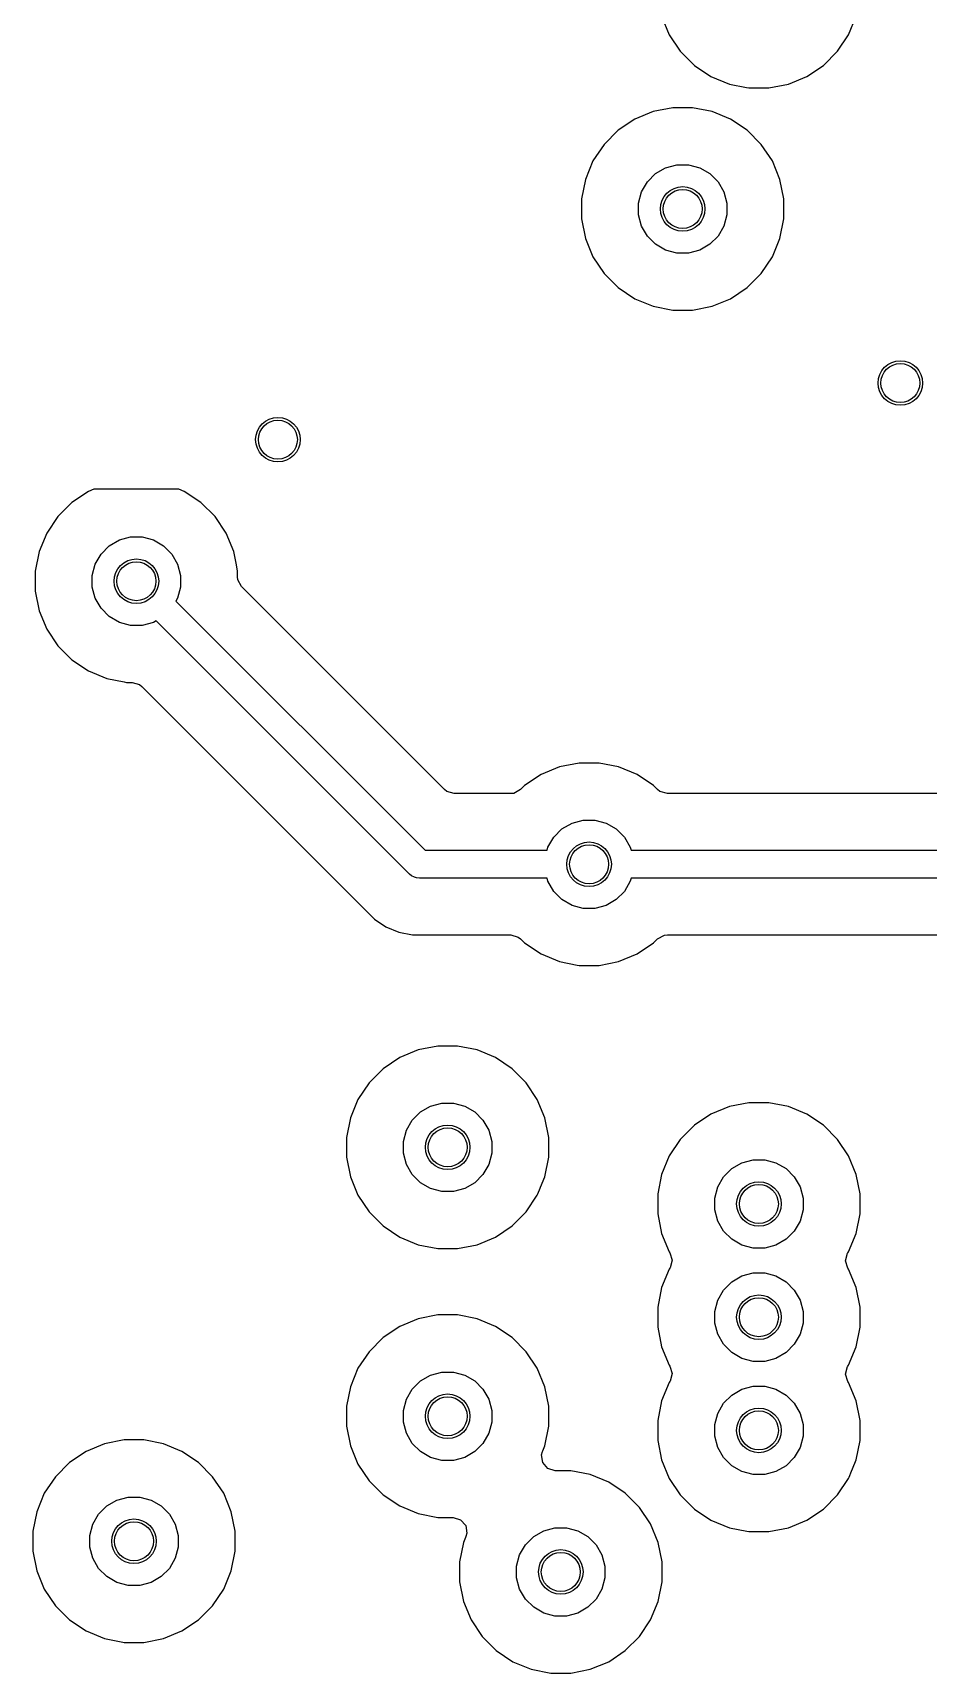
# Model space of a CAD drawing. Extents: x -2.18 to 1.8, y 0.44 to 2.81.
# Drawn here: x -0.587 to -0.27, y 0.859 to 1.439 of the extents above; entities that cross this region are included whole.
import ezdxf

# ---------------------------------------------------------------- set-up
doc = ezdxf.new("R2010")
doc.units = 0
doc.header["$MEASUREMENT"] = 0
doc.layers.add('BLACK', color=7, linetype='CONTINUOUS')

msp = doc.modelspace()

# ---------------------------------------------------------------- linework, layer by layer
at = {"layer": 'BLACK', "linetype": 'CONTINUOUS'}
for p, q in [((-0.36439, 1.44457), (-0.3617, 1.43806)), ((-0.2983, 1.43806), (-0.29561, 1.44457)), ((-0.3617, 1.43806), (-0.3617, 1.43806)), ((-0.3617, 1.43806), (-0.35778, 1.4322)), ((-0.30222, 1.4322), (-0.2983, 1.43806)), ((-0.35778, 1.4322), (-0.35778, 1.4322)), ((-0.35778, 1.4322), (-0.3528, 1.42722)), ((-0.3072, 1.42722), (-0.30222, 1.4322)), ((-0.3528, 1.42722), (-0.3528, 1.42722)), ((-0.3528, 1.42722), (-0.34694, 1.4233)), ((-0.31306, 1.4233), (-0.3072, 1.42722)), ((-0.34694, 1.4233), (-0.34694, 1.4233)), ((-0.34694, 1.4233), (-0.34694, 1.4233)), ((-0.34694, 1.4233), (-0.34043, 1.42061)), ((-0.34043, 1.42061), (-0.33433, 1.41939)), ((-0.32648, 1.41923), (-0.31957, 1.42061)), ((-0.31957, 1.42061), (-0.31306, 1.4233)), ((-0.33433, 1.41939), (-0.33352, 1.41923)), ((-0.33352, 1.41923), (-0.33352, 1.41923)), ((-0.33352, 1.41923), (-0.33352, 1.41923)), ((-0.33352, 1.41923), (-0.32648, 1.41923)), ((-0.32648, 1.41923), (-0.32648, 1.41923)), ((-0.37387, 1.40819), (-0.37973, 1.40428)), ((-0.36736, 1.41089), (-0.37387, 1.40819)), ((-0.37387, 1.40819), (-0.37387, 1.40819)), ((-0.36045, 1.41226), (-0.36736, 1.41089)), ((-0.36736, 1.41089), (-0.36736, 1.41089)), ((-0.35341, 1.41226), (-0.36045, 1.41226)), ((-0.36045, 1.41226), (-0.36045, 1.41226)), ((-0.3465, 1.41089), (-0.35341, 1.41226)), ((-0.35341, 1.41226), (-0.35341, 1.41226)), ((-0.33999, 1.40819), (-0.3465, 1.41089)), ((-0.3465, 1.41089), (-0.3465, 1.41089)), ((-0.33413, 1.40428), (-0.33999, 1.40819)), ((-0.33999, 1.40819), (-0.33999, 1.40819)), ((-0.37973, 1.40428), (-0.38471, 1.3993)), ((-0.37973, 1.40428), (-0.37973, 1.40428)), ((-0.32915, 1.3993), (-0.33413, 1.40428)), ((-0.33413, 1.40428), (-0.33413, 1.40428)), ((-0.38471, 1.3993), (-0.38863, 1.39344)), ((-0.38471, 1.3993), (-0.38471, 1.3993)), ((-0.32523, 1.39344), (-0.32915, 1.3993)), ((-0.32915, 1.3993), (-0.32915, 1.3993)), ((-0.38863, 1.39344), (-0.39132, 1.38693)), ((-0.38863, 1.39344), (-0.38863, 1.39344)), ((-0.36652, 1.38899), (-0.36296, 1.39105)), ((-0.36296, 1.39105), (-0.35898, 1.39211)), ((-0.35898, 1.39211), (-0.35487, 1.39211)), ((-0.35487, 1.39211), (-0.3509, 1.39105)), ((-0.3509, 1.39105), (-0.34734, 1.38899)), ((-0.32254, 1.38693), (-0.32523, 1.39344)), ((-0.32523, 1.39344), (-0.32523, 1.39344)), ((-0.32523, 1.39344), (-0.32523, 1.39344)), ((-0.39132, 1.38693), (-0.3927, 1.38002)), ((-0.39132, 1.38693), (-0.39132, 1.38693)), ((-0.37148, 1.38252), (-0.36942, 1.38608)), ((-0.36942, 1.38608), (-0.36652, 1.38899)), ((-0.34734, 1.38899), (-0.34444, 1.38608)), ((-0.34444, 1.38608), (-0.34238, 1.38252)), ((-0.32116, 1.38002), (-0.32254, 1.38693)), ((-0.3927, 1.38002), (-0.3927, 1.37297)), ((-0.37254, 1.37855), (-0.37148, 1.38252)), ((-0.34238, 1.38252), (-0.34132, 1.37855)), ((-0.32116, 1.37297), (-0.32116, 1.38002)), ((-0.37254, 1.37444), (-0.37254, 1.37855)), ((-0.37148, 1.37047), (-0.37254, 1.37444)), ((-0.34132, 1.37444), (-0.34238, 1.37047)), ((-0.34132, 1.37855), (-0.34132, 1.37444)), ((-0.3927, 1.37297), (-0.39132, 1.36606)), ((-0.36942, 1.36691), (-0.37148, 1.37047)), ((-0.34238, 1.37047), (-0.34444, 1.36691)), ((-0.32254, 1.36606), (-0.32116, 1.37297)), ((-0.39132, 1.36606), (-0.39132, 1.36606)), ((-0.39132, 1.36606), (-0.38863, 1.35955)), ((-0.36652, 1.364), (-0.36942, 1.36691)), ((-0.36296, 1.36195), (-0.36652, 1.364)), ((-0.35898, 1.36088), (-0.36296, 1.36195)), ((-0.3509, 1.36195), (-0.35487, 1.36088)), ((-0.34734, 1.364), (-0.3509, 1.36195)), ((-0.34444, 1.36691), (-0.34734, 1.364)), ((-0.32523, 1.35955), (-0.32254, 1.36606)), ((-0.38863, 1.35955), (-0.38863, 1.35955)), ((-0.38863, 1.35955), (-0.38471, 1.3537)), ((-0.35487, 1.36088), (-0.35898, 1.36088)), ((-0.32915, 1.3537), (-0.32523, 1.35955)), ((-0.38471, 1.3537), (-0.38471, 1.3537)), ((-0.38471, 1.3537), (-0.37973, 1.34871)), ((-0.33413, 1.34871), (-0.32915, 1.3537)), ((-0.37973, 1.34871), (-0.37973, 1.34871)), ((-0.37973, 1.34871), (-0.37387, 1.3448)), ((-0.37387, 1.3448), (-0.37387, 1.3448)), ((-0.37387, 1.3448), (-0.37387, 1.3448)), ((-0.37387, 1.3448), (-0.36736, 1.3421)), ((-0.3465, 1.3421), (-0.33999, 1.3448)), ((-0.33999, 1.3448), (-0.33413, 1.34871)), ((-0.36736, 1.3421), (-0.36045, 1.34073)), ((-0.36045, 1.34073), (-0.36045, 1.34073)), ((-0.36045, 1.34073), (-0.36045, 1.34073)), ((-0.36045, 1.34073), (-0.35341, 1.34073)), ((-0.35341, 1.34073), (-0.3465, 1.3421)), ((-0.35341, 1.34073), (-0.35341, 1.34073)), ((-0.56694, 1.2767), (-0.5728, 1.27278)), ((-0.565, 1.2775), (-0.56694, 1.2767)), ((-0.56694, 1.2767), (-0.56694, 1.2767)), ((-0.535, 1.2775), (-0.565, 1.2775)), ((-0.53306, 1.2767), (-0.535, 1.2775)), ((-0.5272, 1.27278), (-0.53306, 1.2767)), ((-0.53306, 1.2767), (-0.53306, 1.2767)), ((-0.5728, 1.27278), (-0.57778, 1.2678)), ((-0.5728, 1.27278), (-0.5728, 1.27278)), ((-0.52222, 1.2678), (-0.5272, 1.27278)), ((-0.5272, 1.27278), (-0.5272, 1.27278)), ((-0.57778, 1.2678), (-0.5817, 1.26194)), ((-0.57778, 1.2678), (-0.57778, 1.2678)), ((-0.5183, 1.26194), (-0.52222, 1.2678)), ((-0.52222, 1.2678), (-0.52222, 1.2678)), ((-0.5817, 1.26194), (-0.58439, 1.25543)), ((-0.5817, 1.26194), (-0.5817, 1.26194)), ((-0.56249, 1.25459), (-0.55959, 1.25749)), ((-0.55959, 1.25749), (-0.55603, 1.25955)), ((-0.55603, 1.25955), (-0.55206, 1.26061)), ((-0.55206, 1.26061), (-0.54794, 1.26061)), ((-0.54794, 1.26061), (-0.54397, 1.25955)), ((-0.54397, 1.25955), (-0.54041, 1.25749)), ((-0.54041, 1.25749), (-0.53751, 1.25459)), ((-0.51561, 1.25543), (-0.5183, 1.26194)), ((-0.5183, 1.26194), (-0.5183, 1.26194)), ((-0.5183, 1.26194), (-0.5183, 1.26194)), ((-0.58439, 1.25543), (-0.58577, 1.24852)), ((-0.58439, 1.25543), (-0.58439, 1.25543)), ((-0.56455, 1.25103), (-0.56249, 1.25459)), ((-0.53751, 1.25459), (-0.53545, 1.25103)), ((-0.51468, 1.25077), (-0.51561, 1.25543)), ((-0.58577, 1.24852), (-0.58577, 1.24148)), ((-0.56561, 1.24706), (-0.56455, 1.25103)), ((-0.56561, 1.24294), (-0.56561, 1.24706)), ((-0.53545, 1.25103), (-0.53439, 1.24706)), ((-0.53439, 1.24706), (-0.53439, 1.24294)), ((-0.51423, 1.24852), (-0.51468, 1.25077)), ((-0.51423, 1.24653), (-0.51423, 1.24852)), ((-0.51423, 1.24852), (-0.51423, 1.24852)), ((-0.51412, 1.24549), (-0.51423, 1.24653)), ((-0.58577, 1.24148), (-0.58439, 1.23457)), ((-0.56455, 1.23897), (-0.56561, 1.24294)), ((-0.53439, 1.24294), (-0.53545, 1.23897)), ((-0.5128, 1.24307), (-0.51412, 1.24549)), ((-0.4411, 1.17137), (-0.5128, 1.24307)), ((-0.58439, 1.23457), (-0.58439, 1.23457)), ((-0.58439, 1.23457), (-0.5817, 1.22806)), ((-0.56249, 1.23541), (-0.56455, 1.23897)), ((-0.55959, 1.23251), (-0.56249, 1.23541)), ((-0.53545, 1.23897), (-0.53602, 1.23798)), ((-0.53602, 1.23798), (-0.44796, 1.14992)), ((-0.55603, 1.23045), (-0.55959, 1.23251)), ((-0.55206, 1.22939), (-0.55603, 1.23045)), ((-0.54794, 1.22939), (-0.55206, 1.22939)), ((-0.54397, 1.23045), (-0.54794, 1.22939)), ((-0.54298, 1.23102), (-0.54397, 1.23045)), ((-0.45348, 1.14152), (-0.54298, 1.23102)), ((-0.5817, 1.22806), (-0.5817, 1.22806)), ((-0.5817, 1.22806), (-0.57778, 1.2222)), ((-0.57778, 1.2222), (-0.57778, 1.2222)), ((-0.57778, 1.2222), (-0.5728, 1.21722)), ((-0.5728, 1.21722), (-0.5728, 1.21722)), ((-0.5728, 1.21722), (-0.56694, 1.2133)), ((-0.56694, 1.2133), (-0.56694, 1.2133)), ((-0.56694, 1.2133), (-0.56694, 1.2133)), ((-0.56694, 1.2133), (-0.56043, 1.21061)), ((-0.56043, 1.21061), (-0.55433, 1.20939)), ((-0.55433, 1.20939), (-0.55352, 1.20923)), ((-0.55352, 1.20923), (-0.55352, 1.20923)), ((-0.55352, 1.20923), (-0.55352, 1.20923)), ((-0.55352, 1.20923), (-0.55153, 1.20923)), ((-0.55153, 1.20923), (-0.54889, 1.20846)), ((-0.54889, 1.20846), (-0.54807, 1.2078)), ((-0.54807, 1.2078), (-0.46937, 1.1291)), ((-0.40694, 1.1767), (-0.4128, 1.17278)), ((-0.40043, 1.17939), (-0.40694, 1.1767)), ((-0.40694, 1.1767), (-0.40694, 1.1767)), ((-0.39352, 1.18077), (-0.40043, 1.17939)), ((-0.40043, 1.17939), (-0.40043, 1.17939)), ((-0.38648, 1.18077), (-0.39352, 1.18077)), ((-0.39352, 1.18077), (-0.39352, 1.18077)), ((-0.37957, 1.17939), (-0.38648, 1.18077)), ((-0.38648, 1.18077), (-0.38648, 1.18077)), ((-0.37306, 1.1767), (-0.37957, 1.17939)), ((-0.37957, 1.17939), (-0.37957, 1.17939)), ((-0.3672, 1.17278), (-0.37306, 1.1767)), ((-0.37306, 1.1767), (-0.37306, 1.1767)), ((-0.44029, 1.17072), (-0.4411, 1.17137)), ((-0.43765, 1.16994), (-0.44029, 1.17072)), ((-0.41421, 1.17137), (-0.41663, 1.17005)), ((-0.4128, 1.17278), (-0.41421, 1.17137)), ((-0.4128, 1.17278), (-0.4128, 1.17278)), ((-0.36579, 1.17137), (-0.3672, 1.17278)), ((-0.3672, 1.17278), (-0.3672, 1.17278)), ((-0.36497, 1.17072), (-0.36579, 1.17137)), ((-0.36234, 1.16994), (-0.36497, 1.17072)), ((-0.41766, 1.16994), (-0.43765, 1.16994)), ((-0.41663, 1.17005), (-0.41766, 1.16994)), ((-0.21085, 1.16994), (-0.36234, 1.16994)), ((-0.39959, 1.15749), (-0.39603, 1.15955)), ((-0.39603, 1.15955), (-0.39206, 1.16061)), ((-0.39206, 1.16061), (-0.38794, 1.16061)), ((-0.38794, 1.16061), (-0.38397, 1.15955)), ((-0.38397, 1.15955), (-0.38041, 1.15749)), ((-0.40455, 1.15103), (-0.40249, 1.15459)), ((-0.40249, 1.15459), (-0.39959, 1.15749)), ((-0.38041, 1.15749), (-0.37751, 1.15459)), ((-0.37751, 1.15459), (-0.37545, 1.15103)), ((-0.44796, 1.14992), (-0.40485, 1.14992)), ((-0.40485, 1.14992), (-0.40455, 1.15103)), ((-0.37545, 1.15103), (-0.37515, 1.14992)), ((-0.37515, 1.14992), (-0.21331, 1.14992)), ((-0.45273, 1.14091), (-0.45348, 1.14152)), ((-0.45169, 1.14048), (-0.45273, 1.14091)), ((-0.45273, 1.14091), (-0.45273, 1.14091)), ((-0.45096, 1.14017), (-0.45169, 1.14048)), ((-0.45, 1.14008), (-0.45096, 1.14017)), ((-0.45096, 1.14017), (-0.45096, 1.14017)), ((-0.40485, 1.14008), (-0.45, 1.14008)), ((-0.40455, 1.13897), (-0.40485, 1.14008)), ((-0.40249, 1.13541), (-0.40455, 1.13897)), ((-0.37545, 1.13897), (-0.37751, 1.13541)), ((-0.37515, 1.14008), (-0.37545, 1.13897)), ((-0.21535, 1.14008), (-0.37515, 1.14008)), ((-0.39959, 1.13251), (-0.40249, 1.13541)), ((-0.39603, 1.13045), (-0.39959, 1.13251)), ((-0.39206, 1.12939), (-0.39603, 1.13045)), ((-0.38397, 1.13045), (-0.38794, 1.12939)), ((-0.38041, 1.13251), (-0.38397, 1.13045)), ((-0.37751, 1.13541), (-0.38041, 1.13251)), ((-0.46937, 1.1291), (-0.46747, 1.1272)), ((-0.46747, 1.1272), (-0.4659, 1.12563)), ((-0.4659, 1.12563), (-0.46181, 1.1229)), ((-0.38794, 1.12939), (-0.39206, 1.12939)), ((-0.46181, 1.1229), (-0.46181, 1.1229)), ((-0.46181, 1.1229), (-0.46181, 1.1229)), ((-0.46181, 1.1229), (-0.45727, 1.12102)), ((-0.45727, 1.12102), (-0.45246, 1.12006)), ((-0.45246, 1.12006), (-0.45246, 1.12006)), ((-0.45246, 1.12006), (-0.45246, 1.12006)), ((-0.45246, 1.12006), (-0.41766, 1.12006)), ((-0.41766, 1.12006), (-0.41503, 1.11928)), ((-0.41503, 1.11928), (-0.41421, 1.11863)), ((-0.41421, 1.11863), (-0.4128, 1.11722)), ((-0.3672, 1.11722), (-0.36579, 1.11863)), ((-0.36579, 1.11863), (-0.36337, 1.11995)), ((-0.36337, 1.11995), (-0.36234, 1.12006)), ((-0.36234, 1.12006), (-0.22566, 1.12006)), ((-0.4128, 1.11722), (-0.4128, 1.11722)), ((-0.4128, 1.11722), (-0.40694, 1.1133)), ((-0.40694, 1.1133), (-0.40694, 1.1133)), ((-0.40694, 1.1133), (-0.40694, 1.1133)), ((-0.40694, 1.1133), (-0.40043, 1.11061)), ((-0.37957, 1.11061), (-0.37306, 1.1133)), ((-0.37306, 1.1133), (-0.3672, 1.11722)), ((-0.40043, 1.11061), (-0.39426, 1.10938)), ((-0.39426, 1.10938), (-0.39352, 1.10923)), ((-0.39352, 1.10923), (-0.39352, 1.10923)), ((-0.39352, 1.10923), (-0.39352, 1.10923)), ((-0.39352, 1.10923), (-0.38648, 1.10923)), ((-0.38648, 1.10923), (-0.37957, 1.11061)), ((-0.38648, 1.10923), (-0.38648, 1.10923)), ((-0.45043, 1.07939), (-0.45694, 1.0767)), ((-0.44352, 1.08077), (-0.45043, 1.07939)), ((-0.45043, 1.07939), (-0.45043, 1.07939)), ((-0.43648, 1.08077), (-0.44352, 1.08077)), ((-0.44352, 1.08077), (-0.44352, 1.08077)), ((-0.42957, 1.07939), (-0.43648, 1.08077)), ((-0.43648, 1.08077), (-0.43648, 1.08077)), ((-0.42306, 1.0767), (-0.42957, 1.07939)), ((-0.42957, 1.07939), (-0.42957, 1.07939)), ((-0.4628, 1.07278), (-0.46778, 1.0678)), ((-0.45694, 1.0767), (-0.4628, 1.07278)), ((-0.4628, 1.07278), (-0.4628, 1.07278)), ((-0.45694, 1.0767), (-0.45694, 1.0767)), ((-0.4172, 1.07278), (-0.42306, 1.0767)), ((-0.42306, 1.0767), (-0.42306, 1.0767)), ((-0.41222, 1.0678), (-0.4172, 1.07278)), ((-0.4172, 1.07278), (-0.4172, 1.07278)), ((-0.46778, 1.0678), (-0.4717, 1.06194)), ((-0.46778, 1.0678), (-0.46778, 1.0678)), ((-0.4083, 1.06194), (-0.41222, 1.0678)), ((-0.41222, 1.0678), (-0.41222, 1.0678)), ((-0.4717, 1.06194), (-0.47439, 1.05543)), ((-0.4717, 1.06194), (-0.4717, 1.06194)), ((-0.44603, 1.05955), (-0.44206, 1.06061)), ((-0.44206, 1.06061), (-0.43794, 1.06061)), ((-0.43794, 1.06061), (-0.43397, 1.05955)), ((-0.40561, 1.05543), (-0.4083, 1.06194)), ((-0.4083, 1.06194), (-0.4083, 1.06194)), ((-0.4083, 1.06194), (-0.4083, 1.06194)), ((-0.33352, 1.06077), (-0.34043, 1.05939)), ((-0.32648, 1.06077), (-0.33352, 1.06077)), ((-0.33352, 1.06077), (-0.33352, 1.06077)), ((-0.31957, 1.05939), (-0.32648, 1.06077)), ((-0.32648, 1.06077), (-0.32648, 1.06077)), ((-0.47439, 1.05543), (-0.47577, 1.04852)), ((-0.47439, 1.05543), (-0.47439, 1.05543)), ((-0.45249, 1.05459), (-0.44959, 1.05749)), ((-0.44959, 1.05749), (-0.44603, 1.05955)), ((-0.43397, 1.05955), (-0.43041, 1.05749)), ((-0.43041, 1.05749), (-0.42751, 1.05459)), ((-0.40423, 1.04852), (-0.40561, 1.05543)), ((-0.34694, 1.0567), (-0.3528, 1.05278)), ((-0.34043, 1.05939), (-0.34694, 1.0567)), ((-0.34694, 1.0567), (-0.34694, 1.0567)), ((-0.34043, 1.05939), (-0.34043, 1.05939)), ((-0.31306, 1.0567), (-0.31957, 1.05939)), ((-0.31957, 1.05939), (-0.31957, 1.05939)), ((-0.3072, 1.05278), (-0.31306, 1.0567)), ((-0.31306, 1.0567), (-0.31306, 1.0567)), ((-0.45561, 1.04706), (-0.45455, 1.05103)), ((-0.45455, 1.05103), (-0.45249, 1.05459)), ((-0.42751, 1.05459), (-0.42545, 1.05103)), ((-0.42545, 1.05103), (-0.42439, 1.04706)), ((-0.3528, 1.05278), (-0.35778, 1.0478)), ((-0.3528, 1.05278), (-0.3528, 1.05278)), ((-0.30222, 1.0478), (-0.3072, 1.05278)), ((-0.3072, 1.05278), (-0.3072, 1.05278)), ((-0.47577, 1.04852), (-0.47577, 1.04148)), ((-0.45561, 1.04294), (-0.45561, 1.04706)), ((-0.42439, 1.04706), (-0.42439, 1.04294)), ((-0.40423, 1.04148), (-0.40423, 1.04852)), ((-0.35778, 1.0478), (-0.3617, 1.04194)), ((-0.35778, 1.0478), (-0.35778, 1.0478)), ((-0.2983, 1.04194), (-0.30222, 1.0478)), ((-0.30222, 1.0478), (-0.30222, 1.0478)), ((-0.47577, 1.04148), (-0.47439, 1.03457)), ((-0.45455, 1.03897), (-0.45561, 1.04294)), ((-0.45249, 1.03541), (-0.45455, 1.03897)), ((-0.42545, 1.03897), (-0.42751, 1.03541)), ((-0.42439, 1.04294), (-0.42545, 1.03897)), ((-0.40561, 1.03457), (-0.40423, 1.04148)), ((-0.3617, 1.04194), (-0.36439, 1.03543)), ((-0.3617, 1.04194), (-0.3617, 1.04194)), ((-0.34249, 1.03459), (-0.33959, 1.03749)), ((-0.33959, 1.03749), (-0.33603, 1.03955)), ((-0.33603, 1.03955), (-0.33206, 1.04061)), ((-0.33206, 1.04061), (-0.32794, 1.04061)), ((-0.32794, 1.04061), (-0.32397, 1.03955)), ((-0.32397, 1.03955), (-0.32041, 1.03749)), ((-0.32041, 1.03749), (-0.31751, 1.03459)), ((-0.29561, 1.03543), (-0.2983, 1.04194)), ((-0.2983, 1.04194), (-0.2983, 1.04194)), ((-0.2983, 1.04194), (-0.2983, 1.04194)), ((-0.47439, 1.03457), (-0.47439, 1.03457)), ((-0.47439, 1.03457), (-0.4717, 1.02806)), ((-0.44959, 1.03251), (-0.45249, 1.03541)), ((-0.44603, 1.03045), (-0.44959, 1.03251)), ((-0.43041, 1.03251), (-0.43397, 1.03045)), ((-0.42751, 1.03541), (-0.43041, 1.03251)), ((-0.40713, 1.0309), (-0.40561, 1.03457)), ((-0.36439, 1.03543), (-0.36577, 1.02852)), ((-0.36439, 1.03543), (-0.36439, 1.03543)), ((-0.34455, 1.03103), (-0.34249, 1.03459)), ((-0.31751, 1.03459), (-0.31545, 1.03103)), ((-0.29423, 1.02852), (-0.29561, 1.03543)), ((-0.4717, 1.02806), (-0.4717, 1.02806)), ((-0.4717, 1.02806), (-0.46778, 1.0222)), ((-0.44206, 1.02939), (-0.44603, 1.03045)), ((-0.43794, 1.02939), (-0.44206, 1.02939)), ((-0.43397, 1.03045), (-0.43794, 1.02939)), ((-0.41222, 1.0222), (-0.4083, 1.02806)), ((-0.4083, 1.02806), (-0.40819, 1.02834)), ((-0.40819, 1.02834), (-0.40811, 1.02852)), ((-0.40811, 1.02852), (-0.40724, 1.03063)), ((-0.40724, 1.03063), (-0.40713, 1.0309)), ((-0.40724, 1.03063), (-0.40724, 1.03063)), ((-0.36577, 1.02852), (-0.36577, 1.02148)), ((-0.34561, 1.02706), (-0.34455, 1.03103)), ((-0.34561, 1.02294), (-0.34561, 1.02706)), ((-0.31545, 1.03103), (-0.31439, 1.02706)), ((-0.31439, 1.02706), (-0.31439, 1.02294)), ((-0.29423, 1.02148), (-0.29423, 1.02852)), ((-0.46778, 1.0222), (-0.46778, 1.0222)), ((-0.46778, 1.0222), (-0.4628, 1.01722)), ((-0.4172, 1.01722), (-0.41222, 1.0222)), ((-0.36577, 1.02148), (-0.36439, 1.01457)), ((-0.34455, 1.01897), (-0.34561, 1.02294)), ((-0.31439, 1.02294), (-0.31545, 1.01897)), ((-0.29561, 1.01457), (-0.29423, 1.02148)), ((-0.4628, 1.01722), (-0.4628, 1.01722)), ((-0.4628, 1.01722), (-0.45694, 1.0133)), ((-0.42306, 1.0133), (-0.4172, 1.01722)), ((-0.36439, 1.01457), (-0.36439, 1.01457)), ((-0.36439, 1.01457), (-0.3617, 1.00806)), ((-0.34249, 1.01541), (-0.34455, 1.01897)), ((-0.33959, 1.01251), (-0.34249, 1.01541)), ((-0.31751, 1.01541), (-0.32041, 1.01251)), ((-0.31545, 1.01897), (-0.31751, 1.01541)), ((-0.2983, 1.00806), (-0.29561, 1.01457)), ((-0.45694, 1.0133), (-0.45694, 1.0133)), ((-0.45694, 1.0133), (-0.45694, 1.0133)), ((-0.45694, 1.0133), (-0.45043, 1.01061)), ((-0.45043, 1.01061), (-0.44352, 1.00923)), ((-0.44352, 1.00923), (-0.44352, 1.00923)), ((-0.44352, 1.00923), (-0.44352, 1.00923)), ((-0.44352, 1.00923), (-0.43648, 1.00923)), ((-0.43648, 1.00923), (-0.42957, 1.01061)), ((-0.43648, 1.00923), (-0.43648, 1.00923)), ((-0.42957, 1.01061), (-0.42306, 1.0133)), ((-0.33603, 1.01045), (-0.33959, 1.01251)), ((-0.33206, 1.00939), (-0.33603, 1.01045)), ((-0.32794, 1.00939), (-0.33206, 1.00939)), ((-0.32397, 1.01045), (-0.32794, 1.00939)), ((-0.32041, 1.01251), (-0.32397, 1.01045)), ((-0.3617, 1.00806), (-0.36147, 1.00771)), ((-0.36147, 1.00771), (-0.36064, 1.00509)), ((-0.36064, 1.00509), (-0.36137, 1.00243)), ((-0.29936, 1.00491), (-0.29863, 1.00757)), ((-0.29853, 1.00229), (-0.29936, 1.00491)), ((-0.29863, 1.00757), (-0.29854, 1.00771)), ((-0.29854, 1.00771), (-0.2983, 1.00806)), ((-0.3617, 1.00194), (-0.36439, 0.99543)), ((-0.36147, 1.00229), (-0.3617, 1.00194)), ((-0.36137, 1.00243), (-0.36147, 1.00229)), ((-0.34249, 0.99459), (-0.33959, 0.99749)), ((-0.33959, 0.99749), (-0.33603, 0.99955)), ((-0.33603, 0.99955), (-0.33206, 1.00061)), ((-0.33206, 1.00061), (-0.32794, 1.00061)), ((-0.32794, 1.00061), (-0.32397, 0.99955)), ((-0.32397, 0.99955), (-0.32041, 0.99749)), ((-0.32041, 0.99749), (-0.31751, 0.99459)), ((-0.2983, 1.00194), (-0.29853, 1.00229)), ((-0.29561, 0.99543), (-0.2983, 1.00194)), ((-0.36439, 0.99543), (-0.36577, 0.98852)), ((-0.36439, 0.99543), (-0.36439, 0.99543)), ((-0.34561, 0.98706), (-0.34455, 0.99103)), ((-0.34455, 0.99103), (-0.34249, 0.99459)), ((-0.31751, 0.99459), (-0.31545, 0.99103)), ((-0.31545, 0.99103), (-0.31439, 0.98706)), ((-0.29423, 0.98852), (-0.29561, 0.99543)), ((-0.44352, 0.98577), (-0.45043, 0.98439)), ((-0.43648, 0.98577), (-0.44352, 0.98577)), ((-0.44352, 0.98577), (-0.44352, 0.98577)), ((-0.42957, 0.98439), (-0.43648, 0.98577)), ((-0.43648, 0.98577), (-0.43648, 0.98577)), ((-0.36577, 0.98852), (-0.36577, 0.98148)), ((-0.34561, 0.98294), (-0.34561, 0.98706)), ((-0.31439, 0.98706), (-0.31439, 0.98294)), ((-0.29423, 0.98148), (-0.29423, 0.98852)), ((-0.45694, 0.9817), (-0.4628, 0.97778)), ((-0.45043, 0.98439), (-0.45694, 0.9817)), ((-0.45694, 0.9817), (-0.45694, 0.9817)), ((-0.45043, 0.98439), (-0.45043, 0.98439)), ((-0.42306, 0.9817), (-0.42957, 0.98439)), ((-0.42957, 0.98439), (-0.42957, 0.98439)), ((-0.4172, 0.97778), (-0.42306, 0.9817)), ((-0.42306, 0.9817), (-0.42306, 0.9817)), ((-0.36577, 0.98148), (-0.36439, 0.97457)), ((-0.34455, 0.97897), (-0.34561, 0.98294)), ((-0.31439, 0.98294), (-0.31545, 0.97897)), ((-0.29561, 0.97457), (-0.29423, 0.98148)), ((-0.4628, 0.97778), (-0.46778, 0.9728)), ((-0.4628, 0.97778), (-0.4628, 0.97778)), ((-0.41222, 0.9728), (-0.4172, 0.97778)), ((-0.4172, 0.97778), (-0.4172, 0.97778)), ((-0.36439, 0.97457), (-0.36439, 0.97457)), ((-0.36439, 0.97457), (-0.3617, 0.96806)), ((-0.34249, 0.97541), (-0.34455, 0.97897)), ((-0.33959, 0.97251), (-0.34249, 0.97541)), ((-0.31751, 0.97541), (-0.32041, 0.97251)), ((-0.31545, 0.97897), (-0.31751, 0.97541)), ((-0.2983, 0.96806), (-0.29561, 0.97457)), ((-0.46778, 0.9728), (-0.4717, 0.96694)), ((-0.46778, 0.9728), (-0.46778, 0.9728)), ((-0.4083, 0.96694), (-0.41222, 0.9728)), ((-0.41222, 0.9728), (-0.41222, 0.9728)), ((-0.3617, 0.96806), (-0.36147, 0.96771)), ((-0.33603, 0.97045), (-0.33959, 0.97251)), ((-0.33206, 0.96939), (-0.33603, 0.97045)), ((-0.32794, 0.96939), (-0.33206, 0.96939)), ((-0.32397, 0.97045), (-0.32794, 0.96939)), ((-0.32041, 0.97251), (-0.32397, 0.97045)), ((-0.29854, 0.96771), (-0.2983, 0.96806)), ((-0.4717, 0.96694), (-0.47439, 0.96043)), ((-0.4717, 0.96694), (-0.4717, 0.96694)), ((-0.45249, 0.95959), (-0.44959, 0.96249)), ((-0.44959, 0.96249), (-0.44603, 0.96455)), ((-0.44603, 0.96455), (-0.44206, 0.96561)), ((-0.44206, 0.96561), (-0.43794, 0.96561)), ((-0.43794, 0.96561), (-0.43397, 0.96455)), ((-0.43397, 0.96455), (-0.43041, 0.96249)), ((-0.43041, 0.96249), (-0.42751, 0.95959)), ((-0.40561, 0.96043), (-0.4083, 0.96694)), ((-0.4083, 0.96694), (-0.4083, 0.96694)), ((-0.4083, 0.96694), (-0.4083, 0.96694)), ((-0.36147, 0.96229), (-0.3617, 0.96194)), ((-0.36147, 0.96771), (-0.36064, 0.96509)), ((-0.36137, 0.96243), (-0.36147, 0.96229)), ((-0.36064, 0.96509), (-0.36137, 0.96243)), ((-0.29936, 0.96491), (-0.29863, 0.96757)), ((-0.29853, 0.96229), (-0.29936, 0.96491)), ((-0.29863, 0.96757), (-0.29854, 0.96771)), ((-0.2983, 0.96194), (-0.29853, 0.96229)), ((-0.47439, 0.96043), (-0.47577, 0.95352)), ((-0.47439, 0.96043), (-0.47439, 0.96043)), ((-0.45455, 0.95603), (-0.45249, 0.95959)), ((-0.42751, 0.95959), (-0.42545, 0.95603)), ((-0.40423, 0.95352), (-0.40561, 0.96043)), ((-0.3617, 0.96194), (-0.36439, 0.95543)), ((-0.34249, 0.95459), (-0.33959, 0.95749)), ((-0.33959, 0.95749), (-0.33603, 0.95955)), ((-0.33603, 0.95955), (-0.33206, 0.96061)), ((-0.33206, 0.96061), (-0.32794, 0.96061)), ((-0.32794, 0.96061), (-0.32397, 0.95955)), ((-0.32397, 0.95955), (-0.32041, 0.95749)), ((-0.32041, 0.95749), (-0.31751, 0.95459)), ((-0.29561, 0.95543), (-0.2983, 0.96194)), ((-0.47577, 0.95352), (-0.47577, 0.94648)), ((-0.45561, 0.95206), (-0.45455, 0.95603)), ((-0.45561, 0.94794), (-0.45561, 0.95206)), ((-0.42545, 0.95603), (-0.42439, 0.95206)), ((-0.42439, 0.95206), (-0.42439, 0.94794)), ((-0.40423, 0.94648), (-0.40423, 0.95352)), ((-0.36439, 0.95543), (-0.36577, 0.94852)), ((-0.36439, 0.95543), (-0.36439, 0.95543)), ((-0.34561, 0.94706), (-0.34455, 0.95103)), ((-0.34455, 0.95103), (-0.34249, 0.95459)), ((-0.31751, 0.95459), (-0.31545, 0.95103)), ((-0.31545, 0.95103), (-0.31439, 0.94706)), ((-0.29423, 0.94852), (-0.29561, 0.95543)), ((-0.47577, 0.94648), (-0.47439, 0.93957)), ((-0.45455, 0.94397), (-0.45561, 0.94794)), ((-0.42439, 0.94794), (-0.42545, 0.94397)), ((-0.40561, 0.93957), (-0.40423, 0.94648)), ((-0.36577, 0.94852), (-0.36577, 0.94148)), ((-0.34561, 0.94294), (-0.34561, 0.94706)), ((-0.31439, 0.94706), (-0.31439, 0.94294)), ((-0.29423, 0.94148), (-0.29423, 0.94852)), ((-0.56128, 0.94024), (-0.56779, 0.93755)), ((-0.55437, 0.94162), (-0.56128, 0.94024)), ((-0.56128, 0.94024), (-0.56128, 0.94024)), ((-0.54733, 0.94162), (-0.55437, 0.94162)), ((-0.55437, 0.94162), (-0.55437, 0.94162)), ((-0.54042, 0.94024), (-0.54733, 0.94162)), ((-0.54733, 0.94162), (-0.54733, 0.94162)), ((-0.53391, 0.93755), (-0.54042, 0.94024)), ((-0.54042, 0.94024), (-0.54042, 0.94024)), ((-0.47439, 0.93957), (-0.47439, 0.93957)), ((-0.47439, 0.93957), (-0.4717, 0.93306)), ((-0.45249, 0.94041), (-0.45455, 0.94397)), ((-0.44959, 0.93751), (-0.45249, 0.94041)), ((-0.42751, 0.94041), (-0.43041, 0.93751)), ((-0.42545, 0.94397), (-0.42751, 0.94041)), ((-0.40634, 0.9378), (-0.40561, 0.93957)), ((-0.36577, 0.94148), (-0.36439, 0.93457)), ((-0.34455, 0.93897), (-0.34561, 0.94294)), ((-0.34249, 0.93541), (-0.34455, 0.93897)), ((-0.31545, 0.93897), (-0.31751, 0.93541)), ((-0.31439, 0.94294), (-0.31545, 0.93897)), ((-0.29561, 0.93457), (-0.29423, 0.94148)), ((-0.57365, 0.93363), (-0.57863, 0.92865)), ((-0.56779, 0.93755), (-0.57365, 0.93363)), ((-0.57365, 0.93363), (-0.57365, 0.93363)), ((-0.56779, 0.93755), (-0.56779, 0.93755)), ((-0.52805, 0.93363), (-0.53391, 0.93755)), ((-0.53391, 0.93755), (-0.53391, 0.93755)), ((-0.52307, 0.92865), (-0.52805, 0.93363)), ((-0.52805, 0.93363), (-0.52805, 0.93363)), ((-0.4717, 0.93306), (-0.4717, 0.93306)), ((-0.4717, 0.93306), (-0.46778, 0.9272)), ((-0.44603, 0.93545), (-0.44959, 0.93751)), ((-0.44206, 0.93439), (-0.44603, 0.93545)), ((-0.43794, 0.93439), (-0.44206, 0.93439)), ((-0.43397, 0.93545), (-0.43794, 0.93439)), ((-0.43041, 0.93751), (-0.43397, 0.93545)), ((-0.40678, 0.93634), (-0.40646, 0.93752)), ((-0.40639, 0.93362), (-0.40678, 0.93634)), ((-0.40646, 0.93752), (-0.40634, 0.9378)), ((-0.40458, 0.93154), (-0.40639, 0.93362)), ((-0.36439, 0.93457), (-0.36439, 0.93457)), ((-0.36439, 0.93457), (-0.3617, 0.92806)), ((-0.33959, 0.93251), (-0.34249, 0.93541)), ((-0.31751, 0.93541), (-0.32041, 0.93251)), ((-0.29689, 0.93148), (-0.29561, 0.93457)), ((-0.57863, 0.92865), (-0.58255, 0.92279)), ((-0.57863, 0.92865), (-0.57863, 0.92865)), ((-0.51915, 0.92279), (-0.52307, 0.92865)), ((-0.52307, 0.92865), (-0.52307, 0.92865)), ((-0.46778, 0.9272), (-0.46778, 0.9272)), ((-0.46778, 0.9272), (-0.4628, 0.92222)), ((-0.40195, 0.93077), (-0.40458, 0.93154)), ((-0.39648, 0.93077), (-0.40195, 0.93077)), ((-0.38957, 0.92939), (-0.39648, 0.93077)), ((-0.39648, 0.93077), (-0.39648, 0.93077)), ((-0.38306, 0.9267), (-0.38957, 0.92939)), ((-0.38957, 0.92939), (-0.38957, 0.92939)), ((-0.3617, 0.92806), (-0.3617, 0.92806)), ((-0.3617, 0.92806), (-0.35778, 0.9222)), ((-0.33603, 0.93045), (-0.33959, 0.93251)), ((-0.33206, 0.92939), (-0.33603, 0.93045)), ((-0.32794, 0.92939), (-0.33206, 0.92939)), ((-0.32397, 0.93045), (-0.32794, 0.92939)), ((-0.32041, 0.93251), (-0.32397, 0.93045)), ((-0.30222, 0.9222), (-0.2983, 0.92806)), ((-0.2983, 0.92806), (-0.29811, 0.92852)), ((-0.29811, 0.92852), (-0.29724, 0.93063)), ((-0.29811, 0.92852), (-0.29811, 0.92852)), ((-0.29724, 0.93063), (-0.29689, 0.93148)), ((-0.29724, 0.93063), (-0.29724, 0.93063)), ((-0.58255, 0.92279), (-0.58524, 0.91628)), ((-0.58255, 0.92279), (-0.58255, 0.92279)), ((-0.55688, 0.9204), (-0.55291, 0.92146)), ((-0.55291, 0.92146), (-0.54879, 0.92146)), ((-0.54879, 0.92146), (-0.54482, 0.9204)), ((-0.51646, 0.91628), (-0.51915, 0.92279)), ((-0.51915, 0.92279), (-0.51915, 0.92279)), ((-0.51915, 0.92279), (-0.51915, 0.92279)), ((-0.4628, 0.92222), (-0.4628, 0.92222)), ((-0.4628, 0.92222), (-0.45694, 0.9183)), ((-0.3772, 0.92278), (-0.38306, 0.9267)), ((-0.38306, 0.9267), (-0.38306, 0.9267)), ((-0.37222, 0.9178), (-0.3772, 0.92278)), ((-0.3772, 0.92278), (-0.3772, 0.92278)), ((-0.35778, 0.9222), (-0.35778, 0.9222)), ((-0.35778, 0.9222), (-0.3528, 0.91722)), ((-0.3072, 0.91722), (-0.30222, 0.9222)), ((-0.58524, 0.91628), (-0.58662, 0.90937)), ((-0.58524, 0.91628), (-0.58524, 0.91628)), ((-0.56334, 0.91544), (-0.56044, 0.91834)), ((-0.56044, 0.91834), (-0.55688, 0.9204)), ((-0.54482, 0.9204), (-0.54126, 0.91834)), ((-0.54126, 0.91834), (-0.53836, 0.91544)), ((-0.51508, 0.90937), (-0.51646, 0.91628)), ((-0.45694, 0.9183), (-0.45694, 0.9183)), ((-0.45694, 0.9183), (-0.45694, 0.9183)), ((-0.45694, 0.9183), (-0.45043, 0.91561)), ((-0.45043, 0.91561), (-0.44352, 0.91423)), ((-0.3683, 0.91194), (-0.37222, 0.9178)), ((-0.37222, 0.9178), (-0.37222, 0.9178)), ((-0.3528, 0.91722), (-0.3528, 0.91722)), ((-0.3528, 0.91722), (-0.34694, 0.9133)), ((-0.31306, 0.9133), (-0.3072, 0.91722)), ((-0.56646, 0.90791), (-0.5654, 0.91188)), ((-0.5654, 0.91188), (-0.56334, 0.91544)), ((-0.53836, 0.91544), (-0.5363, 0.91188)), ((-0.5363, 0.91188), (-0.53524, 0.90791)), ((-0.44352, 0.91423), (-0.44352, 0.91423)), ((-0.44352, 0.91423), (-0.43805, 0.91423)), ((-0.43805, 0.91423), (-0.43542, 0.91346)), ((-0.43542, 0.91346), (-0.43361, 0.91138)), ((-0.43361, 0.91138), (-0.43322, 0.90866)), ((-0.40603, 0.90955), (-0.40206, 0.91061)), ((-0.40206, 0.91061), (-0.39794, 0.91061)), ((-0.39794, 0.91061), (-0.39397, 0.90955)), ((-0.36561, 0.90543), (-0.3683, 0.91194)), ((-0.3683, 0.91194), (-0.3683, 0.91194)), ((-0.3683, 0.91194), (-0.3683, 0.91194)), ((-0.34694, 0.9133), (-0.34694, 0.9133)), ((-0.34694, 0.9133), (-0.34694, 0.9133)), ((-0.34694, 0.9133), (-0.34043, 0.91061)), ((-0.34043, 0.91061), (-0.33423, 0.90937)), ((-0.32648, 0.90923), (-0.31957, 0.91061)), ((-0.31957, 0.91061), (-0.31306, 0.9133)), ((-0.58662, 0.90937), (-0.58662, 0.90233)), ((-0.56646, 0.90379), (-0.56646, 0.90791)), ((-0.53524, 0.90791), (-0.53524, 0.90379)), ((-0.51508, 0.90233), (-0.51508, 0.90937)), ((-0.43439, 0.90543), (-0.43577, 0.89852)), ((-0.43365, 0.90722), (-0.43439, 0.90543)), ((-0.43439, 0.90543), (-0.43439, 0.90543)), ((-0.43354, 0.90748), (-0.43365, 0.90722)), ((-0.43322, 0.90866), (-0.43354, 0.90748)), ((-0.41455, 0.90103), (-0.41249, 0.90459)), ((-0.41249, 0.90459), (-0.40959, 0.90749)), ((-0.40959, 0.90749), (-0.40603, 0.90955)), ((-0.39397, 0.90955), (-0.39041, 0.90749)), ((-0.39041, 0.90749), (-0.38751, 0.90459)), ((-0.38751, 0.90459), (-0.38545, 0.90103)), ((-0.36423, 0.89852), (-0.36561, 0.90543)), ((-0.33423, 0.90937), (-0.33352, 0.90923)), ((-0.33352, 0.90923), (-0.33352, 0.90923)), ((-0.33352, 0.90923), (-0.33352, 0.90923)), ((-0.33352, 0.90923), (-0.32648, 0.90923)), ((-0.32648, 0.90923), (-0.32648, 0.90923)), ((-0.58662, 0.90233), (-0.58524, 0.89542)), ((-0.5654, 0.89982), (-0.56646, 0.90379)), ((-0.56334, 0.89626), (-0.5654, 0.89982)), ((-0.5363, 0.89982), (-0.53836, 0.89626)), ((-0.53524, 0.90379), (-0.5363, 0.89982)), ((-0.51646, 0.89542), (-0.51508, 0.90233)), ((-0.43577, 0.89852), (-0.43577, 0.89148)), ((-0.41561, 0.89706), (-0.41455, 0.90103)), ((-0.38545, 0.90103), (-0.38439, 0.89706)), ((-0.36423, 0.89148), (-0.36423, 0.89852)), ((-0.58524, 0.89542), (-0.58524, 0.89542)), ((-0.58524, 0.89542), (-0.58255, 0.88891)), ((-0.56044, 0.89336), (-0.56334, 0.89626)), ((-0.55688, 0.8913), (-0.56044, 0.89336)), ((-0.54126, 0.89336), (-0.54482, 0.8913)), ((-0.53836, 0.89626), (-0.54126, 0.89336)), ((-0.51915, 0.88891), (-0.51646, 0.89542)), ((-0.41561, 0.89294), (-0.41561, 0.89706)), ((-0.41455, 0.88897), (-0.41561, 0.89294)), ((-0.38439, 0.89294), (-0.38545, 0.88897)), ((-0.38439, 0.89706), (-0.38439, 0.89294)), ((-0.58255, 0.88891), (-0.58255, 0.88891)), ((-0.58255, 0.88891), (-0.57863, 0.88305)), ((-0.55291, 0.89024), (-0.55688, 0.8913)), ((-0.54879, 0.89024), (-0.55291, 0.89024)), ((-0.54482, 0.8913), (-0.54879, 0.89024)), ((-0.52307, 0.88305), (-0.51915, 0.88891)), ((-0.43577, 0.89148), (-0.43439, 0.88457)), ((-0.41249, 0.88541), (-0.41455, 0.88897)), ((-0.38545, 0.88897), (-0.38751, 0.88541)), ((-0.36561, 0.88457), (-0.36423, 0.89148)), ((-0.57863, 0.88305), (-0.57863, 0.88305)), ((-0.57863, 0.88305), (-0.57365, 0.87807)), ((-0.52805, 0.87807), (-0.52307, 0.88305)), ((-0.43439, 0.88457), (-0.43439, 0.88457)), ((-0.43439, 0.88457), (-0.4317, 0.87806)), ((-0.40959, 0.88251), (-0.41249, 0.88541)), ((-0.40603, 0.88045), (-0.40959, 0.88251)), ((-0.39041, 0.88251), (-0.39397, 0.88045)), ((-0.38751, 0.88541), (-0.39041, 0.88251)), ((-0.3683, 0.87806), (-0.36561, 0.88457)), ((-0.57365, 0.87807), (-0.57365, 0.87807)), ((-0.57365, 0.87807), (-0.56779, 0.87415)), ((-0.53391, 0.87415), (-0.52805, 0.87807)), ((-0.4317, 0.87806), (-0.4317, 0.87806)), ((-0.4317, 0.87806), (-0.42778, 0.8722)), ((-0.40206, 0.87939), (-0.40603, 0.88045)), ((-0.39794, 0.87939), (-0.40206, 0.87939)), ((-0.39397, 0.88045), (-0.39794, 0.87939)), ((-0.37222, 0.8722), (-0.3683, 0.87806)), ((-0.56779, 0.87415), (-0.56779, 0.87415)), ((-0.56779, 0.87415), (-0.56779, 0.87415)), ((-0.56779, 0.87415), (-0.56128, 0.87146)), ((-0.56128, 0.87146), (-0.55477, 0.87016)), ((-0.55477, 0.87016), (-0.55437, 0.87008)), ((-0.55437, 0.87008), (-0.55437, 0.87008)), ((-0.55437, 0.87008), (-0.55437, 0.87008)), ((-0.55437, 0.87008), (-0.54733, 0.87008)), ((-0.54733, 0.87008), (-0.54042, 0.87146)), ((-0.54733, 0.87008), (-0.54733, 0.87008)), ((-0.54042, 0.87146), (-0.53391, 0.87415)), ((-0.42778, 0.8722), (-0.42778, 0.8722)), ((-0.42778, 0.8722), (-0.4228, 0.86722)), ((-0.3772, 0.86722), (-0.37222, 0.8722)), ((-0.4228, 0.86722), (-0.4228, 0.86722)), ((-0.4228, 0.86722), (-0.41694, 0.8633)), ((-0.38306, 0.8633), (-0.3772, 0.86722)), ((-0.41694, 0.8633), (-0.41694, 0.8633)), ((-0.41694, 0.8633), (-0.41694, 0.8633)), ((-0.41694, 0.8633), (-0.41043, 0.86061)), ((-0.41043, 0.86061), (-0.40352, 0.85923)), ((-0.40352, 0.85923), (-0.40352, 0.85923)), ((-0.40352, 0.85923), (-0.40352, 0.85923)), ((-0.40352, 0.85923), (-0.39648, 0.85923)), ((-0.39648, 0.85923), (-0.38957, 0.86061)), ((-0.39648, 0.85923), (-0.39648, 0.85923)), ((-0.38957, 0.86061), (-0.38306, 0.8633))]:
    msp.add_line(p, q, dxfattribs=at)
at = {"layer": 'BLACK'}
for centre in [(-0.35693, 1.3765), (-0.28, 1.315), (-0.5, 1.295), (-0.55, 1.245), (-0.39, 1.145), (-0.44, 1.045), (-0.33, 1.025), (-0.33, 0.985), (-0.44, 0.95), (-0.33, 0.945), (-0.55085, 0.90585), (-0.4, 0.895)]:
    msp.add_circle(centre, 0.00787, dxfattribs=at)
at = {"layer": 'WHITE'}
for centre in [(-0.35693, 1.3765), (-0.28, 1.315), (-0.5, 1.295), (-0.55, 1.245), (-0.39, 1.145), (-0.44, 1.045), (-0.33, 1.025), (-0.33, 0.985), (-0.44, 0.95), (-0.33, 0.945), (-0.55085, 0.90585), (-0.4, 0.895)]:
    msp.add_circle(centre, 0.00689, dxfattribs=at)

doc.saveas('drawing.dxf')
